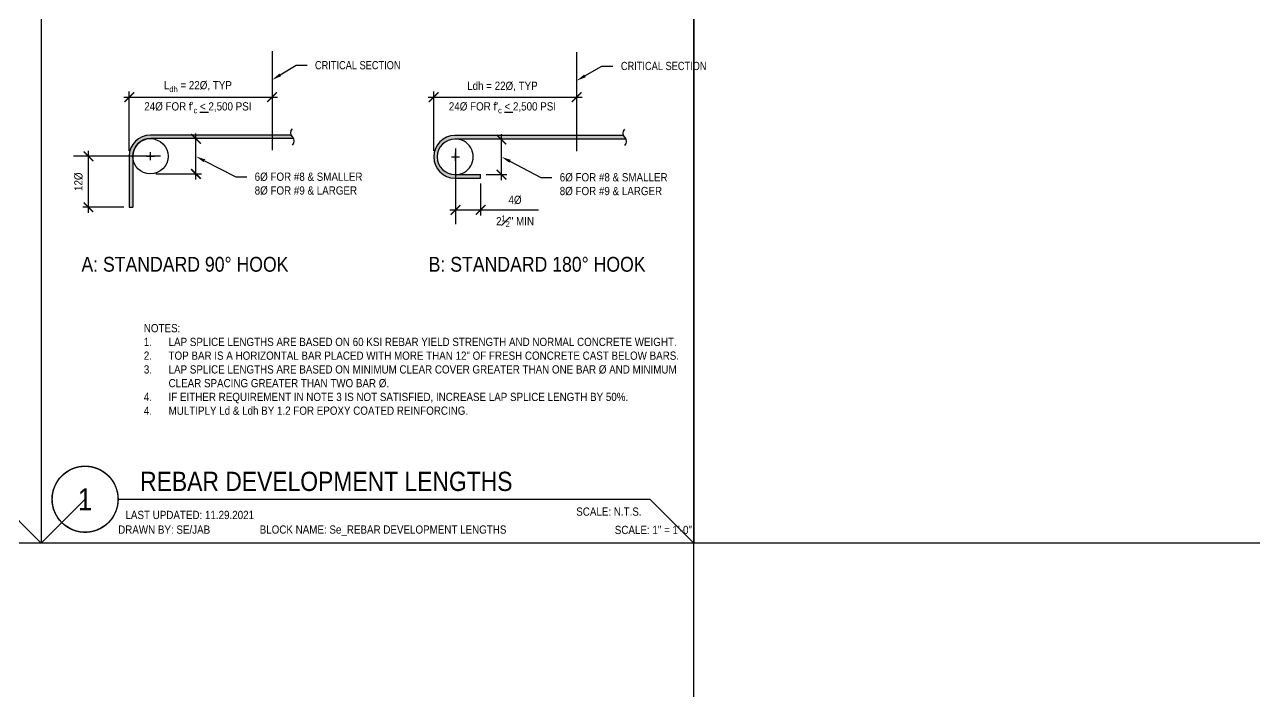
# Model space of a CAD drawing. Header units: inches. Extents: x -16404 to 14624, y -1591 to 16152.
# Drawn here: x 8255.1 to 8422.7, y 1179.8 to 1270.7 of the extents above; entities that cross this region are included whole.
import ezdxf
from ezdxf import colors
from ezdxf.entities.mleader import LeaderData, LeaderLine
from ezdxf.enums import TextEntityAlignment as Align
from ezdxf.math import Vec2, Vec3

# ---------------------------------------------------------------- set-up
doc = ezdxf.new("R2010")
doc.units = ezdxf.units.IN
doc.header["$LTSCALE"] = 24
doc.header["$MEASUREMENT"] = 0
doc.linetypes.add('CENTER2', pattern=[1.125, 0.75, -0.125, 0.125, -0.125])
doc.linetypes.add('DASHED2', pattern=[0.375, 0.25, -0.125])
doc.layers.get('0').update_dxf_attribs({"linetype": 'CONTINUOUS'})
doc.layers.get('DefPoints').update_dxf_attribs({"color": 251, "linetype": 'CONTINUOUS'})
doc.layers.add('DESIGNER COMMENTS', color=221, linetype='CONTINUOUS', plot=False)
doc.layers.add('S-ANNO-GRID-NONPLOT', color=251, linetype='CONTINUOUS', plot=False)
for name, color, linetype in [('S-ANNO-DIMS', 2, 'CONTINUOUS'), ('S-ANNO-NOTE', 4, 'CONTINUOUS'), ('S-BREAK', 2, 'CONTINUOUS'), ('S-REBAR', 7, 'CONTINUOUS'), ('S-TYP DETAIL BLOCKS', 1, 'CONTINUOUS')]:
    doc.layers.add(name, color=color, linetype=linetype)
doc.layers.add('S-POCHE-227', color=7, linetype='CONTINUOUS', true_color=0xe3e3e3, transparency=0.8)
doc.styles.add('Arial', font='arial.ttf', dxfattribs={"width": 0.85})
doc.dimstyles.new('DIM-12$0', dxfattribs={"dimscale": 12, "dimtxt": 0.09375, "dimasz": 0.109375, "dimexe": 0.0625, "dimexo": 0.0625, "dimgap": 0.0625, "dimtad": 1, "dimdec": 4, "dimzin": 11, "dimdsep": 46, "dimlunit": 4, "dimtxsty": 'Arial', "dimblk": 'ARCHTICK', "dimblk1": 'ARCHTICK', "dimblk2": 'ARCHTICK', "dimsah": 1, "dimcen": 0.125, "dimdle": 0.0625, "dimclrd": 256, "dimclre": 256, "dimclrt": 4, "dimadec": 0, "dimazin": 0, "dimtfac": 0.75, "dimtdec": 4, "dimtofl": 0, "dimtmove": 0, "dimatfit": 3, "dimldrblk": 'ARCHTICK', "dimfxl": 1, "dimfrac": 1, "dimtolj": 1, "dimtzin": 11, "dimarcsym": 0})

# ---------------------------------------------------------------- blocks, each defined once
blk = doc.blocks.new('Se_30x42_DETAILS_GRID')
for p, q in [((29.65575970006625, 7.249999999999304), (29.65575970006625, -6.963318810448982e-13)), ((37.0696996250831, 7.249999999999304), (37.0696996250831, -6.963318810448982e-13)), ((29.65575970006695, 0), (30.15575970008899, 0.5000000000221602)), ((29.65575970006717, 0), (22.24181977505055, 0)), ((37.06969962508379, 0), (29.65575970006717, 0))]:
    blk.add_line(p, q)
at = {"linetype": 'DASHED2', "ltscale": 0.5}
for p, q in [((29.65575970006695, 0), (29.15575970004491, 0.5000000000221602)), ((37.06969962508379, 0), (36.56969962506176, 0.5000000000221602))]:
    blk.add_line(p, q, dxfattribs=at)
blk = doc.blocks.new('_Open90')
at = {"color": 0, "linetype": 'ByBlock', "lineweight": -2}
for p, q in [((-0.5, 0.5), (0, 0)), ((0, 0), (-1, 0)), ((0, 0), (-0.5, -0.5))]:
    blk.add_line(p, q, dxfattribs=at)
blk = doc.blocks.new('_ARCHTICK')
at = {"color": 0, "linetype": 'ByBlock', "const_width": 0.15}
blk.add_lwpolyline([(-0.5, -0.5), (0.5, 0.5)], dxfattribs=at)
blk = doc.blocks.new('*D2515')
at = {"layer": 'DefPoints', "color": 0, "transparency": 16777216}
for p in [(25.47760095886042, 54.83081521024133), (25.47760095886042, 54.83081521024133), (6.007178465551988, 46.77774612699022)]:
    blk.add_point(p, dxfattribs=at)
at = {"layer": 'S-ANNO-DIMS', "lineweight": -2, "transparency": 16777216}
for p, q in [((6.007178465551988, 47.52774612699022), (6.007178465551989, 55.58081521024133)), ((5.257178465551989, 54.83081521024133), (26.22760095886042, 54.83081521024133))]:
    blk.add_line(p, q, dxfattribs=at)
at = {"layer": 'S-ANNO-DIMS', "lineweight": -2, "transparency": 16777216, "xscale": 1.3125, "yscale": 1.3125, "zscale": 1.3125, "rotation": 180}
blk.add_blockref('_ARCHTICK', (6.007178465551989, 54.83081521024133), dxfattribs=at)
at = {"layer": 'S-ANNO-DIMS', "lineweight": -2, "transparency": 16777216, "xscale": 1.3125, "yscale": 1.3125, "zscale": 1.3125}
blk.add_blockref('_ARCHTICK', (25.47760095886042, 54.83081521024133), dxfattribs=at)
at = {"layer": 'S-ANNO-DIMS', "color": 4, "transparency": 16777216, "char_height": 1.125, "width": 19.29867069766624, "attachment_point": 5, "style": 'Arial'}
for s, insert in [('\\A1;L{\\H0.7x;\\S^ dh;} = 22%%C, TYP', (15.3673897122062, 56.27530702470244)), ("\\A1;24%%C FOR f'{\\H0.7x;\\S^ c;} {\\L<} 2,500 PSI", (15.3673897122062, 53.38509556494801))]:
    blk.add_mtext(s, dxfattribs=dict(at, insert=insert))
blk = doc.blocks.new('*D2099')
at = {"layer": 'DefPoints', "color": 0, "transparency": 16777216}
for p in [(0.4549423092357758, 46.77036812770849), (0.4549423095932073, 46.77036812770849), (6.007178465551991, 39.82816298124773)]:
    blk.add_point(p, dxfattribs=at)
at = {"layer": 'S-ANNO-DIMS', "lineweight": -2, "transparency": 16777216}
for p, q in [((0.454942309593209, 39.07816298124773), (0.4549423095932071, 47.52036812770849)), ((5.25717846555199, 39.82816298124773), (-0.2950576904067912, 39.82816298124773))]:
    blk.add_line(p, q, dxfattribs=at)
at = {"layer": 'S-ANNO-DIMS', "lineweight": -2, "transparency": 16777216, "xscale": 1.3125, "yscale": 1.3125, "zscale": 1.3125}
for p, rotation in [((0.4549423095932073, 46.77036812770849), 90), ((0.4549423095932088, 39.82816298124773), 270)]:
    blk.add_blockref('_ARCHTICK', p, dxfattribs=dict(at, rotation=rotation))
at = {"layer": 'S-ANNO-DIMS', "color": 4, "transparency": 16777216, "insert": (-0.9009154666687171, 43.2992655544781), "char_height": 1.125, "attachment_point": 5, "rotation": 90, "style": 'Arial'}
blk.add_mtext('\\A1;12%%C', dxfattribs=at)
blk = doc.blocks.new('*D2469')
at = {"layer": 'DefPoints', "color": 0, "transparency": 16777216}
for p in [(53.90592763121822, 43.82060176657387), (50.47625247399628, 39.45641764165475), (53.90592763121822, 39.45641764165475)]:
    blk.add_point(p, dxfattribs=at)
at = {"layer": 'S-ANNO-DIMS', "lineweight": -2, "transparency": 16777216}
for p, q in [((53.90592763121822, 43.07060176657387), (53.90592763121822, 38.70641764165475)), ((49.72625247399628, 39.45641764165475), (53.90592763121822, 39.45641764165475)), ((53.90592763121822, 39.45641764165475), (61.7862490593819, 39.45641764165475))]:
    blk.add_line(p, q, dxfattribs=at)
at = {"layer": 'S-ANNO-DIMS', "lineweight": -2, "transparency": 16777216, "xscale": 1.3125, "yscale": 1.3125, "zscale": 1.3125, "rotation": 180}
blk.add_blockref('_ARCHTICK', (50.47625247399628, 39.45641764165475), dxfattribs=at)
at = {"layer": 'S-ANNO-DIMS', "lineweight": -2, "transparency": 16777216, "xscale": 1.3125, "yscale": 1.3125, "zscale": 1.3125}
blk.add_blockref('_ARCHTICK', (53.90592763121822, 39.45641764165475), dxfattribs=at)
at = {"layer": 'S-ANNO-DIMS', "color": 4, "transparency": 16777216, "char_height": 1.125, "attachment_point": 5, "style": 'Arial'}
for s, insert in [('\\A1;4%%C', (58.59349701529936, 40.81227541791669)), ('\\A1;2{\\H0.7x;\\S1#2;\\H1.4286x;" MIN }', (58.59349701529936, 37.91531088091124))]:
    blk.add_mtext(s, dxfattribs=dict(at, insert=insert))
blk = doc.blocks.new('*D2100')
at = {"layer": 'DefPoints', "color": 0, "transparency": 16777216}
for p in [(54.28248901430564, 49.04969645739541), (56.7428008899997, 49.04969645739541), (53.90592763121825, 44.2706017665728)]:
    blk.add_point(p, dxfattribs=at)
at = {"layer": 'S-ANNO-DIMS', "lineweight": -2, "transparency": 16777216}
for p, q in [((56.74280088999971, 43.5206017665728), (56.7428008899997, 49.79969645739541)), ((54.65592763121825, 44.2706017665728), (57.49280088999971, 44.2706017665728))]:
    blk.add_line(p, q, dxfattribs=at)
at = {"layer": 'S-ANNO-DIMS', "lineweight": -2, "transparency": 16777216, "xscale": 1.3125, "yscale": 1.3125, "zscale": 1.3125}
for p, rotation in [((56.7428008899997, 49.04969645739541), 90), ((56.74280088999971, 44.2706017665728), 270)]:
    blk.add_blockref('_ARCHTICK', p, dxfattribs=dict(at, rotation=rotation))
blk = doc.blocks.new('*D2098')
at = {"layer": 'DefPoints', "color": 0, "transparency": 16777216}
for p in [(9.272742251370804, 49.14208527522126), (15.10235493074925, 49.14208527522126), (8.896180868283412, 44.36299058439864)]:
    blk.add_point(p, dxfattribs=at)
at = {"layer": 'S-ANNO-DIMS', "lineweight": -2, "transparency": 16777216}
for p, q in [((15.10235493074925, 43.61299058439864), (15.10235493074925, 49.89208527522126)), ((9.646180868283412, 44.36299058439864), (15.85235493074925, 44.36299058439864))]:
    blk.add_line(p, q, dxfattribs=at)
at = {"layer": 'S-ANNO-DIMS', "lineweight": -2, "transparency": 16777216, "xscale": 1.3125, "yscale": 1.3125, "zscale": 1.3125}
for p, rotation in [((15.10235493074925, 49.14208527522126), 90), ((15.10235493074925, 44.36299058439864), 270)]:
    blk.add_blockref('_ARCHTICK', p, dxfattribs=dict(at, rotation=rotation))
blk = doc.blocks.new('*D2516')
at = {"layer": 'DefPoints', "color": 0, "transparency": 16777216}
for p in [(66.98557923228509, 54.83081521024133), (66.98557923228509, 54.83081521024133), (47.51515673897666, 46.77774612699022)]:
    blk.add_point(p, dxfattribs=at)
at = {"layer": 'S-ANNO-DIMS', "lineweight": -2, "transparency": 16777216}
for p, q in [((47.51515673897666, 47.52774612699022), (47.51515673897666, 55.58081521024133)), ((46.76515673897666, 54.83081521024133), (67.73557923228509, 54.83081521024133))]:
    blk.add_line(p, q, dxfattribs=at)
at = {"layer": 'S-ANNO-DIMS', "lineweight": -2, "transparency": 16777216, "xscale": 1.3125, "yscale": 1.3125, "zscale": 1.3125, "rotation": 180}
blk.add_blockref('_ARCHTICK', (47.51515673897666, 54.83081521024133), dxfattribs=at)
at = {"layer": 'S-ANNO-DIMS', "lineweight": -2, "transparency": 16777216, "xscale": 1.3125, "yscale": 1.3125, "zscale": 1.3125}
blk.add_blockref('_ARCHTICK', (66.98557923228509, 54.83081521024133), dxfattribs=at)
at = {"layer": 'S-ANNO-DIMS', "color": 4, "transparency": 16777216, "char_height": 1.125, "width": 18.43367900705198, "attachment_point": 5, "style": 'Arial'}
for s, insert in [('\\A1;Ldh = 22%%C, TYP', (56.87536798563087, 56.27530702470244)), ("\\A1;24%%C FOR f'{\\H0.7x;\\S^ c;} {\\L<} 2,500 PSI", (56.87536798563087, 53.38509556494801))]:
    blk.add_mtext(s, dxfattribs=dict(at, insert=insert))
blk = doc.blocks.new('SE_BREAK_3IN')
at = {"layer": 'S-BREAK'}
blk.add_lwpolyline([(-0.0002714577094593551, -0.3749962500000947, 0.4084648452262206), (0, 0, -0.4074149760014869), (0, 0.3686938596151776, -2.166216756944697)], format="xyb", dxfattribs=at)
blk = doc.blocks.new('*U789')
at = {"const_width": 0.1875}
for points in [[(-4.5, 1.695570592395378e-15, -1), (4.5, 1.479114197289397e-31, 3.732050807568883)], [(-4.5, 5.087936460698574e-16, 1), (4.5, 0, -3.732050807568883)]]:
    blk.add_lwpolyline(points, format="xyb", dxfattribs=at)
blk.add_lwpolyline([(4.5, 0), (76.96727909941, 0)], dxfattribs=at)
blk.add_circle((0, 0), 4.5)
at = {"style": 'Arial', "width": 0.85}
for tag, p in [('DWG_TITLE_1', (7.5, 6.1875)), ('DWG_TITLE_2', (7.5, 2.4375))]:
    blk.add_attdef(tag, text='', height=2.625, dxfattribs=at).set_placement(p, align=Align.MIDDLE_LEFT)
blk.add_attdef('#', text='', height=3, dxfattribs=at).set_placement((0, 0), align=Align.MIDDLE_CENTER)
blk.add_attdef('SCALE', text='', height=1.125, dxfattribs=at).set_placement((75.84227909941, -1.125), align=Align.TOP_RIGHT)
blk = doc.blocks.new('Se_END INTERSECTION AND CORNERS OF CONCRETE WALLS & FOOTINGS')
at = {"layer": 'S-ANNO-NOTE'}
ml = blk.add_multileader_mtext('Standard', dxfattribs=at)
ml.set_content('TYP WALL REINFORCING', color=4, style='Arial')
ml.set_leader_properties(color=2)
ml.build(insert=Vec2(0, 0))
ml.multileader.update_dxf_attribs({"dogleg_length": 0.1250000000000006, "arrow_head_size": 1.3125, "scale": 12})
ctx = ml.context
ctx.base_point, ctx.scale, ctx.char_height, ctx.arrow_head_size, ctx.landing_gap_size, ctx.plane_origin = Vec3(62.46966991385307, 62.8681896280093), 12, 1.125, 1.3125, 1.08, Vec3(10.73188765754276, 351.5710627223768)
notes = []
notes.append((ctx, [(0, (1, 1, 0), (60.96966991385307, 62.8681896280093), (1, 0), 1.500000000000007, [(1, [(51.96966991384943, 54.8056896280093), (55.96966991384943, 56.3056896280093)], 0, [])])]))
ctx.mtext.insert, ctx.mtext.width, ctx.mtext.flow_direction = Vec3(63.54966991385299, 63.44028205638574), 14.70136167018791, 5
ml = blk.add_multileader_mtext('Standard', dxfattribs=at)
ml.set_content('STANDARD 90%%D HOOK', color=4, style='Arial')
ml.set_leader_properties(color=2)
ml.build(insert=Vec2(0, 0))
ml.multileader.update_dxf_attribs({"dogleg_length": 0.1250000000000006, "arrow_head_size": 1.3125, "scale": 12})
ctx = ml.context
ctx.base_point, ctx.scale, ctx.char_height, ctx.arrow_head_size, ctx.landing_gap_size, ctx.plane_origin = Vec3(52.49999999973807, 40.8681896280093), 12, 1.125, 1.3125, 1.08, Vec3(93.46488995880645, 361.3706668129241)
notes.append((ctx, [(1, (1, 1, 0), (50.99999999973807, 40.8681896280093), (1, 0), 1.500000000000007, [(1, [(47.74999999973807, 54.0556896280093), (38.81249999973807, 44.6181896280093)], 0, [])])]))
ctx.mtext.insert, ctx.mtext.width, ctx.mtext.flow_direction = Vec3(53.57999999973807, 41.44028205638584), 15.95547992699449, 5
ml = blk.add_multileader_mtext('Standard', dxfattribs=at)
ml.set_content('TYP WALL REINFORCING', color=4, style='Arial')
ml.set_leader_properties(color=2)
ml.build(insert=Vec2(0, 0))
ml.multileader.update_dxf_attribs({"dogleg_length": 0.1250000000000006, "arrow_head_size": 1.3125, "scale": 12})
ctx = ml.context
ctx.base_point, ctx.scale, ctx.char_height, ctx.arrow_head_size, ctx.landing_gap_size, ctx.plane_origin = Vec3(158.4999999997381, 41.22955418467586), 12, 1.125, 1.3125, 1.08, Vec3(97.26221774343139, -264.2488194033069)
notes.append((ctx, [(0, (1, 1, 0), (156.9999999997381, 41.22955418467586), (1, 0), 1.500000000000007, [(1, [(152.7499999997381, 50.22955418467586), (148.7499999997381, 49.47955418467586)], 0, [])])]))
ctx.mtext.insert, ctx.mtext.width, ctx.mtext.flow_direction = Vec3(159.579999999738, 41.8016466130523), 14.70136167018791, 5
ml = blk.add_multileader_mtext('Standard', dxfattribs=at)
ml.set_content('TYP WALL REINFORCING', color=4, style='Arial')
ml.set_leader_properties(color=2)
ml.build(insert=Vec2(0, 0))
ml.multileader.update_dxf_attribs({"dogleg_length": 0.1250000000000006, "arrow_head_size": 1.3125, "scale": 12})
ctx = ml.context
ctx.base_point, ctx.scale, ctx.char_height, ctx.arrow_head_size, ctx.landing_gap_size, ctx.plane_origin = Vec3(52.49999999973807, 28.6181896280093), 12, 1.125, 1.3125, 1.08, Vec3(-1.487782256568607, 331.1335627223768)
notes.append((ctx, [(0, (1, 1, 0), (50.99999999973807, 28.6181896280093), (1, 0), 1.500000000000007, [(1, [(42.99999999973807, 31.8681896280093), (43.74999999973807, 35.8681896280093)], 0, [])])]))
ctx.mtext.insert, ctx.mtext.width, ctx.mtext.flow_direction = Vec3(53.57999999973799, 29.19028205638574), 14.70136167018791, 5
for ctx, leaders in notes:
    for number, flags, end, landing, length, lines in leaders:
        leader = LeaderData()
        leader.index, (leader.has_last_leader_line, leader.has_dogleg_vector, leader.attachment_direction) = number, flags
        leader.last_leader_point, leader.dogleg_vector, leader.dogleg_length = Vec3(end), Vec3(landing), length
        for number, points, colour, breaks in lines:
            line = LeaderLine()
            line.index, line.vertices, line.color, line.breaks = number, Vec3.list(points), colors.encode_raw_color(colour), breaks
            leader.lines.append(line)
        ctx.leaders.append(leader)
blk = doc.blocks.new('Se_REBAR DEVELOPMENT LENGTHS')
at = {"layer": 'S-POCHE-227'}
h = blk.add_hatch(color=256, dxfattribs=at)
h.dxf.hatch_style = 1
h.paths.add_polyline_path([(28.08981665717874, 49.65774612698942), (8.887178465549368, 49.65774612699033, 0.4142135623730951), (6.00717846554835, 46.77774612699022), (6.007178465551988, 39.82816298124771), (6.487178465551551, 39.82816298124771), (6.487178465547913, 46.77774612699022, -0.4142135623730951), (8.887178465549368, 49.17774612699031), (28.41255628167528, 49.17774612698986, 0.09070438702348113), (28.25088757788217, 49.4174392898733, -0.09216576325852703)])
h = blk.add_hatch(color=256, dxfattribs=at)
h.dxf.hatch_style = 1
h.paths.add_polyline_path([(73.40464102786609, 49.59458488485097), (50.39515673897404, 49.59458488485006, 0.4164518770728225), (47.51524070350933, 46.69259332571164, 0.4164518770728988), (50.39515673897404, 43.79060176657231), (53.90592763121822, 43.79060176657322), (53.90592763121822, 44.27060176657278), (50.39515673897404, 44.27060176657233, -0.4168999781328663), (47.99525749706117, 46.69259332571164, -0.4168999781327745), (50.39515673897404, 49.11458488485005), (73.72738065236263, 49.11458488484959, 0.09070438702379299), (73.56571194856951, 49.35427804773394, -0.09216576325884206)])
at = {"layer": 'S-ANNO-NOTE', "color": 1, "linetype": 'CENTER2', "ltscale": 0.75}
for p, q in [((25.47760095886042, 61.09260864633825), (25.47760095886042, 46.13729582479164)), ((66.98557923228509, 60.98546428592226), (66.98557923228509, 46.03015146437565)), ((50.47625247399628, 47.83646716286739), (50.47625247399628, 37.51887846807358)), ((10.25486464013375, 46.77036812770666), (-1.599471996516513, 46.77036812770666))]:
    blk.add_line(p, q, dxfattribs=at)
at = {"layer": 'S-ANNO-NOTE'}
for p, q in [((8.896180868283409, 46.23036812770761), (8.896180868283409, 47.31036812770753)), ((50.47625247399628, 46.15259332571213), (50.47625247399628, 47.23259332571206)), ((8.356180868286174, 46.77036812770666), (9.436180868284282, 46.77036812770666)), ((49.93625247399905, 46.69259332571119), (51.01625247399716, 46.69259332571119))]:
    blk.add_line(p, q, dxfattribs=at)
at = {"layer": 'S-ANNO-NOTE', "color": 1, "ltscale": 0.75}
blk.add_circle((8.896180868283409, 46.77036812770666), 2.407377543307266, dxfattribs=at)
blk.add_arc((50.47625247399628, 46.69259332571119), 2.423348846282179, 268.0822773301931, 91.91772266980693, dxfattribs=at)
at = {"layer": 'S-BREAK'}
blk.add_lwpolyline([(73.56459763323983, 48.22959613485, 0.4084648452262206), (73.5654120063682, 49.35458488485028, -0.4074149760014869), (73.5654120063682, 50.46066646369582, -2.166216756944697)], format="xyb", dxfattribs=at)
at = {"layer": 'S-REBAR'}
for p, q in [((28.08981665717874, 49.65774612698942), (8.887178465549368, 49.65774612698942)), ((28.41255628167528, 49.17774612698986), (8.887178465549368, 49.17774612698986)), ((73.40464102786609, 49.59458488485097), (50.39515673897404, 49.59458488485097)), ((73.72738065236263, 49.11458488484959), (50.39515673897404, 49.11458488484959)), ((6.007178465551988, 46.77774612699022), (6.007178465551988, 39.82816298124771)), ((6.487178465551551, 46.77774612699022), (6.487178465551551, 39.82816298124771)), ((50.39515673897404, 44.27060176657278), (53.90592763121822, 44.27060176657278)), ((50.39515673897404, 43.79060176657322), (53.90592763121822, 43.79060176657322)), ((53.90592763121822, 43.79060176657322), (53.90592763121822, 44.27060176657278))]:
    blk.add_line(p, q, dxfattribs=at)
blk.add_lwpolyline([(6.007178465551988, 39.82816298124771), (6.487178465551551, 39.82816298124771)], dxfattribs=at)
for centre, radius, start, end in [((8.887178465549368, 46.77774612699022), 2.880000000000027, 90, 180), ((8.887178465549368, 46.77774612699022), 2.400000000000027, 90, 180), ((50.39515673897404, 46.71458488484996), 2.880000000000001, 90, 180), ((50.39515673897404, 46.71458488484996), 2.4, 90, 180), ((50.39515673897404, 46.67060176657242), 2.880000000000001, 180, 270), ((50.39515673897404, 46.67060176657242), 2.4, 180, 270)]:
    blk.add_arc(centre, radius, start, end, dxfattribs=at)
at = {"layer": 'S-BREAK', "xscale": 3, "yscale": 3, "zscale": 3}
blk.add_blockref('SE_BREAK_3IN', (28.25058763568086, 49.41774612698964), dxfattribs=at)
at = {"layer": 'DESIGNER COMMENTS', "char_height": 1.125, "style": 'Arial'}
for s, insert, width, attachment_point in [('\\A1;LAST UPDATED: 11.29.2021', (5.4998387703763, -1.581014513249329), 17.47096606412005, 1), ('\\A1;DRAWN BY: SE/JAB', (4.4998387703763, -3.581014513249329), 12.48489853342428, 1), ('\\A1;BLOCK NAME: Se_REBAR DEVELOPMENT LENGTHS', (40.60454943709192, -4.294642857668123), 33.5700153478854, 5), ('\\A1;SCALE: 1{\\H1x;" = 1\'-0"}', (82.7090988747168, -3.625000000525461), 19.68744999823992, 3)]:
    blk.add_mtext(s, dxfattribs=dict(at, insert=insert, width=width, attachment_point=attachment_point))
at = {"layer": 'S-ANNO-NOTE', "color": 6, "char_height": 2.025, "attachment_point": 8, "style": 'Arial'}
for s, insert, width in [('A: STANDARD 90%%D HOOK', (13.60454943736113, 30.99999999973397), 28.23536510914052), ('B: STANDARD 180%%D HOOK', (61.60454943736113, 30.99999999973397), 29.57268008185539)]:
    blk.add_mtext(s, dxfattribs=dict(at, insert=insert, width=width))
at = {"layer": 'S-ANNO-NOTE', "insert": (8.000044118893129, 11.50000583811811), "char_height": 1.125, "width": 72.57543826739426, "attachment_point": 7, "style": 'Arial'}
blk.add_mtext('\\A1;NOTES:\\P\\pi-3.375,l3.375,t3.375;1.^ILAP SPLICE LENGTHS ARE BASED ON 60 KSI REBAR YIELD STRENGTH AND NORMAL CONCRETE WEIGHT.\\P2.^ITOP BAR IS A HORIZONTAL BAR PLACED WITH MORE THAN 12" OF FRESH CONCRETE CAST BELOW BARS.\\P3.^ILAP SPLICE LENGTHS ARE BASED ON MINIMUM CLEAR COVER GREATER THAN ONE BAR Ø AND MINIMUM CLEAR SPACING GREATER THAN TWO BAR Ø.\\P4.^IIF EITHER REQUIREMENT IN NOTE 3 IS NOT SATISFIED, INCREASE LAP SPLICE LENGTH BY 50%.\\P{\\A0;\\C4;4.^IMULTIPLY Ld & Ldh BY 1.2 FOR EPOXY COATED REINFORCING. }', dxfattribs=at)
at = {"layer": 'S-ANNO-DIMS'}
for base, p1, p2, text, picture, middle in [((25.47760095886042, 54.83081521024133), (6.007178465551988, 46.77774612699022), (25.47760095886042, 54.83081521024133), "L{\\H0.7x;\\S^ dh;} = 22%%C, TYP\\X24%%C FOR f'{\\H0.7x;\\S^ c;} {\\L<} 2,500 PSI", '*D2515', (15.3673897122062, 54.83081521024133)), ((66.98557923228509, 54.83081521024133), (47.51515673897666, 46.77774612699022), (66.98557923228509, 54.83081521024133), "Ldh = 22%%C, TYP\\X24%%C FOR f'{\\H0.7x;\\S^ c;} {\\L<} 2,500 PSI", '*D2516', (56.87536798563087, 54.83081521024133)), ((53.90592763121822, 39.45641764165475), (50.47625247399628, 39.45641764165475), (53.90592763121822, 43.82060176657387), '4%%C\\X2{\\H0.7x;\\S1#2;\\H1.4286x;" MIN }', '*D2469', (58.59349701529936, 39.45641764165475))]:
    dim = blk.add_linear_dim(base=base, p1=p1, p2=p2, text=text, dimstyle='DIM-12$0', dxfattribs=at)
    dim.commit()
    dim.dimension.update_dxf_attribs({"geometry": picture, "text_midpoint": middle, "dimtype": 160})
for base, p1, p2, text, override, picture, middle in [((15.10235493074925, 49.14208527522126), (8.896180868283409, 44.36299058439863), (9.2727422513708, 49.14208527522123), ' ', {"dimse2": 1}, '*D2098', (15.10235493074926, 46.75253792980995)), ((56.7428008899997, 49.04969645739541), (53.90592763121822, 44.27060176657278), (54.28248901430561, 49.04969645739538), ' ', {"dimse2": 1}, '*D2100', (56.7428008899997, 46.66014911198408)), ((0.4549423095932073, 46.77036812770849), (6.007178465551988, 39.82816298124771), (0.4549423092357756, 46.77036812770848), '12%%C', {"dimtad": 3}, '*D2099', (-0.9009154666687171, 43.2992655544781))]:
    dim = blk.add_linear_dim(base=base, p1=p1, p2=p2, angle=90, text=text, dimstyle='DIM-12$0', override=override, dxfattribs=at)
    dim.commit()
    dim.dimension.update_dxf_attribs({"geometry": picture, "text_midpoint": middle})
at = {"layer": 'S-ANNO-NOTE'}
ml = blk.add_multileader_mtext('Standard', dxfattribs=at)
ml.set_content('{\\W0.8;CRITICAL SECTION}', color=4, style='Arial')
ml.set_leader_properties(color=2)
ml.build(insert=Vec2(0, 0))
ml.multileader.update_dxf_attribs({"dogleg_length": 0.36, "arrow_head_size": 1.3125, "scale": 12})
ctx = ml.context
ctx.base_point, ctx.scale, ctx.char_height, ctx.arrow_head_size, ctx.landing_gap_size, ctx.plane_origin = Vec3(30.24352028870272, 59.18380834492336), 12, 1.125, 1.3125, 1.08, Vec3(-3.308464279471082, 349.6891273628294)
notes = []
notes.append((ctx, [(0, (1, 1, 0), (28.74352028870271, 59.18380834492336), (1, 0), 1.500000000000008, [(0, [(25.47760095886042, 57.18380834492336)], 0, [])])]))
ctx.mtext.insert, ctx.mtext.width, ctx.mtext.flow_direction = Vec3(31.32352028870082, 59.7559007732998), 5.694878922237382, 5
ml = blk.add_multileader_mtext('Standard', dxfattribs=at)
ml.set_content('{\\W0.8;CRITICAL SECTION}', color=4, style='Arial')
ml.set_leader_properties(color=2)
ml.build(insert=Vec2(0, 0))
ml.multileader.update_dxf_attribs({"dogleg_length": 0.36, "arrow_head_size": 1.3125, "scale": 12})
ctx = ml.context
ctx.base_point, ctx.scale, ctx.char_height, ctx.arrow_head_size, ctx.landing_gap_size, ctx.plane_origin = Vec3(71.94419185935841, 59.07666398450556), 12, 1.125, 1.3125, 1.08, Vec3(38.3922072911846, 349.5819830024134)
notes.append((ctx, [(0, (1, 1, 0), (70.4441918593584, 59.07666398450556), (1, 0), 1.500000000000008, [(0, [(66.98557923228509, 57.07666398450556)], 0, [])])]))
ctx.mtext.insert, ctx.mtext.width, ctx.mtext.flow_direction = Vec3(73.0241918593565, 59.64875641288199), 5.694878922237382, 5
ml = blk.add_multileader_mtext('Standard', dxfattribs=at)
ml.set_content('6%%C FOR #8 & SMALLER\\P8%%C FOR #9 & LARGER', color=4, style='Arial')
ml.set_leader_properties(color=2)
ml.build(insert=Vec2(0, 0))
ml.multileader.update_dxf_attribs({"dogleg_length": 0.36, "arrow_head_size": 1.3125, "scale": 12})
ctx = ml.context
ctx.base_point, ctx.scale, ctx.char_height, ctx.arrow_head_size, ctx.landing_gap_size, ctx.plane_origin = Vec3(22.02632941633784, 43.96047716834391), 12, 1.125, 1.3125, 1.08, Vec3(-11.52565515183596, 336.4657961862499)
notes.append((ctx, [(0, (1, 1, 0), (20.52632941633783, 43.96047716834391), (1, 0), 1.500000000000008, [(0, [(15.10235493032087, 46.75253792981084)], 0, [])])]))
ctx.mtext.insert, ctx.mtext.width, ctx.mtext.flow_direction = Vec3(23.10632941633594, 44.54561529931243), 14.69418826739427, 5
ml = blk.add_multileader_mtext('Standard', dxfattribs=at)
ml.set_content('6%%C FOR #8 & SMALLER\\P8%%C FOR #9 & LARGER', color=4, style='Arial')
ml.set_leader_properties(color=2)
ml.build(insert=Vec2(0, 0))
ml.multileader.update_dxf_attribs({"dogleg_length": 0.36, "arrow_head_size": 1.3125, "scale": 12})
ctx = ml.context
ctx.base_point, ctx.scale, ctx.char_height, ctx.arrow_head_size, ctx.landing_gap_size, ctx.plane_origin = Vec3(63.60640102205071, 43.88270236634844), 12, 1.125, 1.3125, 1.08, Vec3(30.05441645387691, 336.3880213842544)
notes.append((ctx, [(0, (1, 1, 0), (62.1064010220507, 43.88270236634844), (1, 0), 1.500000000000008, [(0, [(56.74280088957312, 46.69259332571119)], 0, [])])]))
ctx.mtext.insert, ctx.mtext.width, ctx.mtext.flow_direction = Vec3(64.68640102204881, 44.46784049731696), 14.69418826739427, 5
for ctx, leaders in notes:
    for number, flags, end, landing, length, lines in leaders:
        leader = LeaderData()
        leader.index, (leader.has_last_leader_line, leader.has_dogleg_vector, leader.attachment_direction) = number, flags
        leader.last_leader_point, leader.dogleg_vector, leader.dogleg_length = Vec3(end), Vec3(landing), length
        for number, points, colour, breaks in lines:
            line = LeaderLine()
            line.index, line.vertices, line.color, line.breaks = number, Vec3.list(points), colors.encode_raw_color(colour), breaks
            leader.lines.append(line)
        ctx.leaders.append(leader)

msp = doc.modelspace()

# ---------------------------------------------------------------- linework, layer by layer
at = {"layer": 'S-ANNO-GRID-NONPLOT'}
for p, q in [((8346.272966257546, -5.684341886080801e-14), (8346.272966257508, 7896.000000000016)), ((9785.304547747071, 1200.000000000002), (6519.530475630434, 1200))]:
    msp.add_line(p, q, dxfattribs=at)

# ---------------------------------------------------------------- block references
at = {"layer": 'S-ANNO-GRID-NONPLOT', "xscale": 12, "yscale": 12, "zscale": 12}
msp.add_blockref('Se_30x42_DETAILS_GRID', (7901.436570756539, 1199.999999999996), dxfattribs=at)
at = {"layer": 'S-ANNO-NOTE'}
msp.add_blockref('*U789', (8263.305687157606, 1206.000000000262), dxfattribs=at).add_auto_attribs({'#': '1', 'DWG_TITLE_2': 'REBAR DEVELOPMENT LENGTHS', 'SCALE': 'SCALE: N.T.S.'})
at = {"layer": 'S-TYP DETAIL BLOCKS'}
for name, p in [('Se_END INTERSECTION AND CORNERS OF CONCRETE WALLS & FOOTINGS', (8075.160540698278, 1206.000000000267)), ('Se_REBAR DEVELOPMENT LENGTHS', (8263.305687157877, 1206.000000000522))]:
    msp.add_blockref(name, p, dxfattribs=at)

# ---------------------------------------------------------------- leaders
at = {"layer": 'DESIGNER COMMENTS'}
ml = msp.add_multileader_mtext('Standard', dxfattribs=at)
ml.set_content('\\A1;{\\L\\C256;IMPORTANT DESIGNER NOTE:\\l IF YOUR LEDGER DOES NOT ALLOW FOR THE FULL DEPTH OF NAILS SPECIFIED IN THIS CHART.  USE THE CHART TO THE RIGHT AND APPLY ALLOWABLE LOAD REDUCTION FACTOR (REF. PG. 22 OF SIMPSON CATALOG C-C-2019)}', color=4, style='Arial')
ml.set_leader_properties(color=256)
ml.set_arrow_properties(name='OPEN90')
ml.build(insert=Vec2(0, 0))
ml.multileader.update_dxf_attribs({"dogleg_length": 0.36, "arrow_head_size": 5.25, "scale": 48})
ctx = ml.context
ctx.base_point, ctx.scale, ctx.char_height, ctx.arrow_head_size, ctx.landing_gap_size, ctx.plane_origin = Vec3(7749.576793330803, 7516.228098504452), 48, 6, 5.25, 4.32, Vec3(7940.50091020686, 7764.199657192395)
notes = []
notes.append((ctx, [(0, (0, 0, 0), (0, 0), (1, 0), 1, [])]))
ctx.mtext.insert, ctx.mtext.width, ctx.mtext.defined_height, ctx.mtext.flow_direction = Vec3(7753.896793330803, 7520.110090318913), 143.1324040770143, 28.5009652192166, 5
ml = msp.add_multileader_mtext('Standard', dxfattribs=at)
ml.set_content('\\A1;{\\L\\C256;IMPORTANT DESIGNER NOTE:\\l IF YOUR LEDGER DOES NOT ALLOW FOR THE FULL DEPTH OF NAILS SPECIFIED IN THIS CHART.  USE THE CHART TO THE RIGHT AND APPLY ALLOWABLE LOAD REDUCTION FACTOR (REF. PG. 22 OF SIMPSON CATALOG C-C-2019)}', color=4, style='Arial')
ml.set_leader_properties(color=256)
ml.set_arrow_properties(name='OPEN90')
ml.build(insert=Vec2(0, 0))
ml.multileader.update_dxf_attribs({"dogleg_length": 0.36, "arrow_head_size": 5.25, "scale": 48})
ctx = ml.context
ctx.base_point, ctx.scale, ctx.char_height, ctx.arrow_head_size, ctx.landing_gap_size, ctx.plane_origin = Vec3(1680.518685511495, 7333.325691430892), 48, 6, 5.25, 4.32, Vec3(1871.442802387552, 7581.297250118835)
notes.append((ctx, [(0, (0, 0, 0), (0, 0), (1, 0), 1, [])]))
ctx.mtext.insert, ctx.mtext.width, ctx.mtext.defined_height, ctx.mtext.flow_direction = Vec3(1684.838685511495, 7337.207683245353), 143.1324040770143, 28.5009652192166, 5
ml = msp.add_multileader_mtext('Standard', dxfattribs=at)
ml.set_content('\\A1;{\\L\\C256;DESIGNER NOTE:\\l THIS DETAIL ALTERNATIVE INCLUDES EQUIVALENT HDU & HDUE HOLDOWNS FOR PROJECTS WHERE BOTH ARE USED}', color=4, style='Arial')
ml.set_leader_properties(color=256)
ml.set_arrow_properties(name='OPEN90')
ml.build(insert=Vec2(0, 0))
ml.multileader.update_dxf_attribs({"dogleg_length": 0.36, "arrow_head_size": 5.25, "scale": 48})
ctx = ml.context
ctx.base_point, ctx.scale, ctx.char_height, ctx.arrow_head_size, ctx.landing_gap_size, ctx.plane_origin = Vec3(1698.96905972591, 2871.965461510575), 48, 6, 5.25, 4.32, Vec3(1889.893176601967, 3119.106188002065)
notes.append((ctx, [(0, (0, 0, 0), (0, 0), (1, 0), 1, [])]))
ctx.mtext.insert, ctx.mtext.width, ctx.mtext.defined_height, ctx.mtext.flow_direction = Vec3(1703.28905972591, 2875.016621128583), 152.2860168174831, 28.5009652192166, 5
ml = msp.add_multileader_mtext('Standard', dxfattribs=at)
ml.set_content('\\A1;{\\L\\C256;DESIGNER NOTE:\\l REPLACE "HOLDOWN ANCHORAGE AT FOUNDATION" DETAIL WITH DETAIL BELOW IF HDU HOLDOWNS ARE USED INSTEAD OF HDUE HOLDOWNS}', color=4, style='Arial')
ml.set_leader_properties(color=256)
ml.set_arrow_properties(name='OPEN90')
ml.build(insert=Vec2(0, 0))
ml.multileader.update_dxf_attribs({"dogleg_length": 0.36, "arrow_head_size": 5.25, "scale": 48})
ctx = ml.context
ctx.base_point, ctx.scale, ctx.char_height, ctx.arrow_head_size, ctx.landing_gap_size, ctx.plane_origin = Vec3(1698.96905972591, 2624.118494846516), 48, 6, 5.25, 4.32, Vec3(1889.893176601967, 2871.259221338006)
notes.append((ctx, [(0, (0, 0, 0), (0, 0), (1, 0), 1, [])]))
ctx.mtext.insert, ctx.mtext.width, ctx.mtext.defined_height, ctx.mtext.flow_direction = Vec3(1703.28905972591, 2627.169654464524), 152.2860168174831, 28.5009652192166, 5
for ctx, leaders in notes:
    for number, flags, end, landing, length, lines in leaders:
        leader = LeaderData()
        leader.index, (leader.has_last_leader_line, leader.has_dogleg_vector, leader.attachment_direction) = number, flags
        leader.last_leader_point, leader.dogleg_vector, leader.dogleg_length = Vec3(end), Vec3(landing), length
        for number, points, colour, breaks in lines:
            line = LeaderLine()
            line.index, line.vertices, line.color, line.breaks = number, Vec3.list(points), colors.encode_raw_color(colour), breaks
            leader.lines.append(line)
        ctx.leaders.append(leader)

doc.saveas('drawing.dxf')
